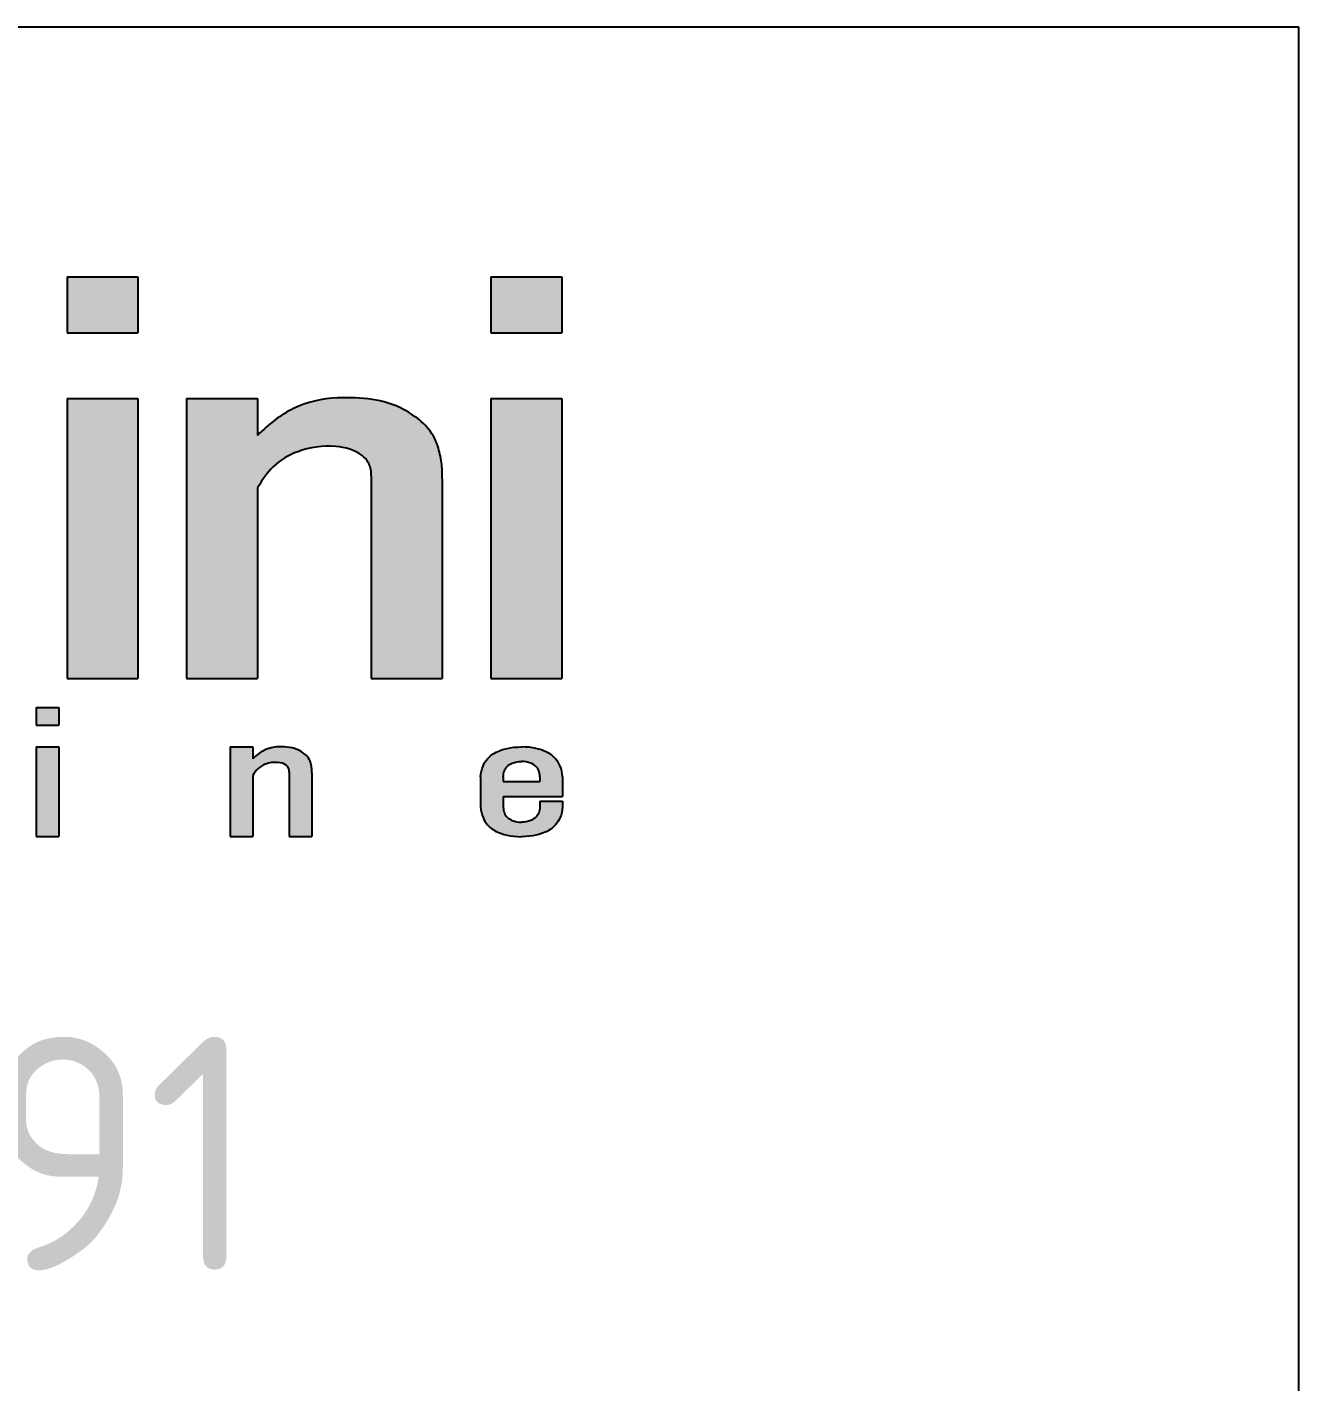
# Model space of a CAD drawing. Header units: millimetres. Extents: x 22 to 1300, y 12 to 835.
# Drawn here: x 1257.35 to 1284.6, y 40.8 to 69.81 of the extents above; entities that cross this region are included whole.
import ezdxf
from ezdxf.enums import TextEntityAlignment as Align

# ---------------------------------------------------------------- set-up
doc = ezdxf.new("R2010")
doc.units = ezdxf.units.MM
doc.layers.add('Default', color=7, linetype='Continuous')
doc.layers.add('Predefinito', color=7, linetype='Continuous')
doc.styles.add('SEACAD_seiso_ttf', font='seiso.ttf')

# ---------------------------------------------------------------- blocks, each defined once
blk = doc.blocks.new('Tabella materiale')
at = {"layer": 'Predefinito', "linetype": 'Continuous'}
for color, points in [(7, [(-24.874, 51.474), (-24.874, 52.674), (-26.394, 52.674), (-26.394, 51.474)]), (7, [(-15.794, 51.474), (-15.794, 52.674), (-17.314, 52.674), (-17.314, 51.474)]), (7, [(-24.874, 44.074), (-24.874, 50.074), (-26.394, 50.074), (-26.394, 44.074)]), (7, [(-15.794, 44.074), (-15.794, 50.074), (-17.314, 50.074), (-17.314, 44.074)]), (30, [(-26.568, 43.073), (-26.568, 43.457), (-27.054, 43.457), (-27.054, 43.073)]), (30, [(-26.568, 40.688), (-26.568, 42.608), (-27.054, 42.608), (-27.054, 40.688)])]:
    blk.add_hatch(color=color, dxfattribs=at).paths.add_polyline_path(points)
h = blk.add_hatch(color=7, dxfattribs=at)
edge = h.paths.add_edge_path()
edge.add_spline(control_points=[(-22.314, 48.156), (-22.204, 48.336), (-22, 48.646), (-21.643, 48.863), (-21.196, 49.022), (-20.916, 49.063), (-20.429, 49.03), (-20.227, 48.97), (-20.022, 48.809), (-19.95, 48.732), (-19.882, 48.578), (-19.874, 48.483), (-19.874, 48.415)], knot_values=[0, 0, 0, 0, 0.186643, 0.382888, 0.382888, 0.646021, 0.646021, 0.840467, 0.840467, 0.901185, 0.940337, 1, 1, 1, 1], degree=3, periodic=0)
edge.add_line((-19.874, 48.415), (-19.874, 44.074))
edge.add_line((-19.874, 44.074), (-18.354, 44.074))
edge.add_line((-18.354, 44.074), (-18.354, 48.353))
edge.add_spline(control_points=[(-18.354, 48.353), (-18.354, 48.479), (-18.358, 48.642), (-18.412, 48.937), (-18.466, 49.11), (-18.651, 49.491), (-18.912, 49.688), (-19.611, 50.065), (-20.088, 50.1), (-20.937, 50.073), (-21.254, 49.992), (-21.816, 49.723), (-22.063, 49.527), (-22.314, 49.28)], knot_values=[0, 0, 0, 0, 0.066699, 0.101943, 0.171654, 0.171654, 0.347493, 0.347493, 0.628179, 0.628179, 0.816731, 0.816731, 1, 1, 1, 1], degree=3, periodic=0)
edge.add_line((-22.314, 49.28), (-22.314, 50.074))
edge.add_line((-22.314, 50.074), (-23.834, 50.074))
edge.add_line((-23.834, 50.074), (-23.834, 44.074))
edge.add_line((-23.834, 44.074), (-22.314, 44.074))
edge.add_line((-22.314, 44.074), (-22.314, 48.156))
h = blk.add_hatch(color=30, dxfattribs=at)
edge = h.paths.add_edge_path()
edge.add_spline(control_points=[(-22.414, 41.994), (-22.379, 42.051), (-22.313, 42.151), (-22.199, 42.22), (-22.056, 42.271), (-21.967, 42.284), (-21.811, 42.273), (-21.746, 42.254), (-21.68, 42.203), (-21.657, 42.178), (-21.636, 42.129), (-21.633, 42.098), (-21.633, 42.077)], knot_values=[0, 0, 0, 0, 0.186643, 0.382888, 0.382888, 0.646021, 0.646021, 0.840467, 0.840467, 0.901185, 0.940337, 1, 1, 1, 1], degree=3, periodic=0)
edge.add_line((-21.633, 42.077), (-21.633, 40.688))
edge.add_line((-21.633, 40.688), (-21.147, 40.688))
edge.add_line((-21.147, 40.688), (-21.147, 42.057))
edge.add_spline(control_points=[(-21.147, 42.057), (-21.147, 42.097), (-21.148, 42.149), (-21.165, 42.244), (-21.182, 42.299), (-21.242, 42.421), (-21.325, 42.484), (-21.549, 42.604), (-21.702, 42.616), (-21.973, 42.607), (-22.075, 42.581), (-22.255, 42.495), (-22.334, 42.433), (-22.414, 42.354)], knot_values=[0, 0, 0, 0, 0.066699, 0.101943, 0.171654, 0.171654, 0.347493, 0.347493, 0.628179, 0.628179, 0.816731, 0.816731, 1, 1, 1, 1], degree=3, periodic=0)
edge.add_line((-22.414, 42.354), (-22.414, 42.608))
edge.add_line((-22.414, 42.608), (-22.9, 42.608))
edge.add_line((-22.9, 42.608), (-22.9, 40.688))
edge.add_line((-22.9, 40.688), (-22.414, 40.688))
edge.add_line((-22.414, 40.688), (-22.414, 41.994))
h = blk.add_hatch(color=30, dxfattribs=at)
edge = h.paths.add_edge_path()
edge.add_spline(control_points=[(-16.655, 42.607), (-16.656, 42.607), (-16.655, 42.609), (-16.887, 42.612), (-17.08, 42.551), (-17.269, 42.469), (-17.33, 42.413), (-17.427, 42.307), (-17.458, 42.257), (-17.509, 42.128), (-17.532, 42.059), (-17.532, 41.971)], knot_values=[0, 0, 0, 0, 0.000329, 0.000329, 0.225584, 0.225584, 0.504585, 0.504585, 0.720999, 0.720999, 1, 1, 1, 1], degree=3, periodic=0)
edge.add_line((-17.532, 41.971), (-17.532, 41.326))
edge.add_spline(control_points=[(-17.532, 41.326), (-17.532, 41.238), (-17.509, 41.168), (-17.458, 41.04), (-17.427, 40.99), (-17.33, 40.884), (-17.269, 40.828), (-17.08, 40.746), (-16.887, 40.685), (-16.655, 40.687), (-16.656, 40.689), (-16.655, 40.689)], knot_values=[0, 0, 0, 0, 0.279002, 0.279002, 0.495415, 0.495415, 0.774416, 0.774416, 0.999671, 0.999671, 1, 1, 1, 1], degree=3, periodic=0)
edge.add_spline(control_points=[(-16.655, 40.689), (-16.655, 40.689), (-16.655, 40.687), (-16.424, 40.685), (-16.231, 40.746), (-16.041, 40.828), (-15.98, 40.884), (-15.884, 40.99), (-15.852, 41.04), (-15.801, 41.168), (-15.778, 41.238), (-15.778, 41.326)], knot_values=[0, 0, 0, 0, 0.000329, 0.000329, 0.225584, 0.225584, 0.504585, 0.504585, 0.720999, 0.720999, 1, 1, 1, 1], degree=3, periodic=0)
edge.add_line((-15.778, 41.326), (-15.778, 41.451))
edge.add_line((-15.778, 41.451), (-16.265, 41.451))
edge.add_line((-16.265, 41.451), (-16.265, 41.326))
edge.add_spline(control_points=[(-16.265, 41.326), (-16.265, 41.277), (-16.275, 41.203), (-16.347, 41.095), (-16.417, 41.054), (-16.52, 41.009), (-16.586, 40.998), (-16.655, 40.997)], knot_values=[0, 0, 0, 0, 0.227545, 0.410655, 0.6382, 0.6382, 1, 1, 1, 1], degree=3, periodic=0)
edge.add_spline(control_points=[(-16.655, 40.997), (-16.724, 40.998), (-16.79, 41.009), (-16.894, 41.054), (-16.964, 41.095), (-17.035, 41.203), (-17.046, 41.277), (-17.046, 41.326)], knot_values=[0, 0, 0, 0, 0.3618, 0.3618, 0.589345, 0.772455, 1, 1, 1, 1], degree=3, periodic=0)
edge.add_line((-17.046, 41.326), (-17.046, 41.551))
edge.add_line((-17.046, 41.551), (-15.778, 41.551))
edge.add_line((-15.778, 41.551), (-15.778, 41.971))
edge.add_spline(control_points=[(-15.778, 41.971), (-15.778, 42.059), (-15.801, 42.128), (-15.852, 42.257), (-15.884, 42.307), (-15.98, 42.413), (-16.041, 42.469), (-16.231, 42.551), (-16.424, 42.612), (-16.655, 42.609), (-16.655, 42.607), (-16.655, 42.607)], knot_values=[0, 0, 0, 0, 0.279002, 0.279002, 0.495415, 0.495415, 0.774417, 0.774417, 0.999671, 0.999671, 1, 1, 1, 1], degree=3, periodic=0)
edge = h.paths.add_edge_path()
edge.add_line((-17.046, 41.971), (-17.046, 41.868))
edge.add_line((-17.046, 41.868), (-16.265, 41.868))
edge.add_line((-16.265, 41.868), (-16.265, 41.971))
edge.add_spline(control_points=[(-16.265, 41.971), (-16.265, 42.019), (-16.275, 42.094), (-16.347, 42.202), (-16.417, 42.243), (-16.52, 42.287), (-16.586, 42.298), (-16.655, 42.3)], knot_values=[0, 0, 0, 0, 0.227545, 0.410655, 0.6382, 0.6382, 1, 1, 1, 1], degree=3, periodic=0)
edge.add_spline(control_points=[(-16.655, 42.3), (-16.724, 42.298), (-16.79, 42.287), (-16.894, 42.243), (-16.964, 42.202), (-17.035, 42.094), (-17.046, 42.019), (-17.046, 41.971)], knot_values=[0, 0, 0, 0, 0.3618, 0.3618, 0.589345, 0.772455, 1, 1, 1, 1], degree=3, periodic=0)
at = {"layer": 'Predefinito', "color": 7, "linetype": 'Continuous'}
for p, q in [((0, 58.024), (-107.2, 58.024)), ((0, 0), (0, 58.024)), ((-26.394, 52.674), (-26.394, 51.474)), ((-26.394, 52.674), (-24.874, 52.674)), ((-24.874, 52.674), (-24.874, 51.474)), ((-17.314, 52.674), (-17.314, 51.474)), ((-17.314, 52.674), (-15.794, 52.674)), ((-15.794, 52.674), (-15.794, 51.474)), ((-26.394, 51.474), (-24.874, 51.474)), ((-17.314, 51.474), (-15.794, 51.474)), ((-26.394, 50.074), (-26.394, 44.074)), ((-26.394, 50.074), (-24.874, 50.074)), ((-24.874, 50.074), (-24.874, 44.074)), ((-23.834, 50.074), (-23.834, 44.074)), ((-23.834, 50.074), (-22.314, 50.074)), ((-22.314, 50.074), (-22.314, 49.28)), ((-17.314, 50.074), (-17.314, 44.074)), ((-17.314, 50.074), (-15.794, 50.074)), ((-15.794, 50.074), (-15.794, 44.074)), ((-19.874, 48.415), (-19.874, 44.074)), ((-18.354, 48.353), (-18.354, 44.074)), ((-22.314, 48.156), (-22.314, 44.074)), ((-26.394, 44.074), (-24.874, 44.074)), ((-23.834, 44.074), (-22.314, 44.074)), ((-19.874, 44.074), (-18.354, 44.074)), ((-17.314, 44.074), (-15.794, 44.074)), ((-27.054, 43.457), (-27.054, 43.073)), ((-27.054, 43.457), (-26.568, 43.457)), ((-26.568, 43.457), (-26.568, 43.073)), ((-27.054, 43.073), (-26.568, 43.073)), ((-27.054, 42.608), (-27.054, 40.688)), ((-27.054, 42.608), (-26.568, 42.608)), ((-26.568, 42.608), (-26.568, 40.688)), ((-22.9, 42.608), (-22.9, 40.688)), ((-22.9, 42.608), (-22.414, 42.608)), ((-22.414, 42.608), (-22.414, 42.354)), ((-21.633, 42.077), (-21.633, 40.688)), ((-22.414, 41.994), (-22.414, 40.688)), ((-21.147, 42.057), (-21.147, 40.688)), ((-17.532, 41.971), (-17.532, 41.326)), ((-17.046, 41.971), (-17.046, 41.868)), ((-17.046, 41.868), (-16.265, 41.868)), ((-16.265, 41.971), (-16.265, 41.868)), ((-15.778, 41.971), (-15.778, 41.551)), ((-17.046, 41.551), (-15.778, 41.551)), ((-17.046, 41.551), (-17.046, 41.326)), ((-16.265, 41.451), (-16.265, 41.326)), ((-16.265, 41.451), (-15.778, 41.451)), ((-15.778, 41.451), (-15.778, 41.326)), ((-27.054, 40.688), (-26.568, 40.688)), ((-22.9, 40.688), (-22.414, 40.688)), ((-21.633, 40.688), (-21.147, 40.688))]:
    blk.add_line(p, q, dxfattribs=at)
for points, knots in [([(-18.354, 48.353), (-18.354, 48.479), (-18.358, 48.642), (-18.412, 48.937), (-18.466, 49.11), (-18.651, 49.491), (-18.912, 49.688), (-19.611, 50.065), (-20.088, 50.1), (-20.937, 50.073), (-21.254, 49.992), (-21.816, 49.723), (-22.063, 49.527), (-22.314, 49.28)], [0, 0, 0, 0, 0.066699, 0.101943, 0.171654, 0.171654, 0.347493, 0.347493, 0.628179, 0.628179, 0.816731, 0.816731, 1, 1, 1, 1]), ([(-19.874, 48.415), (-19.874, 48.483), (-19.882, 48.578), (-19.95, 48.732), (-20.022, 48.809), (-20.227, 48.97), (-20.429, 49.03), (-20.916, 49.063), (-21.196, 49.022), (-21.643, 48.863), (-22, 48.646), (-22.204, 48.336), (-22.314, 48.156)], [0, 0, 0, 0, 0.059663, 0.098815, 0.159533, 0.159533, 0.353979, 0.353979, 0.617112, 0.617112, 0.813357, 1, 1, 1, 1]), ([(-21.147, 42.057), (-21.147, 42.097), (-21.148, 42.149), (-21.165, 42.244), (-21.182, 42.299), (-21.242, 42.421), (-21.325, 42.484), (-21.549, 42.604), (-21.702, 42.616), (-21.973, 42.607), (-22.075, 42.581), (-22.255, 42.495), (-22.334, 42.433), (-22.414, 42.354)], [0, 0, 0, 0, 0.066699, 0.101943, 0.171654, 0.171654, 0.347493, 0.347493, 0.628179, 0.628179, 0.816731, 0.816731, 1, 1, 1, 1]), ([(-17.532, 41.971), (-17.532, 42.059), (-17.509, 42.128), (-17.458, 42.257), (-17.427, 42.307), (-17.33, 42.413), (-17.269, 42.469), (-17.08, 42.551), (-16.887, 42.612), (-16.655, 42.609), (-16.656, 42.607), (-16.655, 42.607)], [0, 0, 0, 0, 0.279001, 0.279001, 0.495415, 0.495415, 0.774416, 0.774416, 0.999671, 0.999671, 1, 1, 1, 1]), ([(-15.778, 41.971), (-15.778, 42.059), (-15.801, 42.128), (-15.852, 42.257), (-15.884, 42.307), (-15.98, 42.413), (-16.041, 42.469), (-16.231, 42.551), (-16.424, 42.612), (-16.655, 42.609), (-16.655, 42.607), (-16.655, 42.607)], [0, 0, 0, 0, 0.279002, 0.279002, 0.495415, 0.495415, 0.774417, 0.774417, 0.999671, 0.999671, 1, 1, 1, 1]), ([(-21.633, 42.077), (-21.633, 42.098), (-21.636, 42.129), (-21.657, 42.178), (-21.68, 42.203), (-21.746, 42.254), (-21.811, 42.273), (-21.967, 42.284), (-22.056, 42.271), (-22.199, 42.22), (-22.313, 42.151), (-22.379, 42.051), (-22.414, 41.994)], [0, 0, 0, 0, 0.059663, 0.098815, 0.159533, 0.159533, 0.353979, 0.353979, 0.617112, 0.617112, 0.813357, 1, 1, 1, 1]), ([(-17.046, 41.971), (-17.046, 42.019), (-17.035, 42.094), (-16.964, 42.202), (-16.894, 42.243), (-16.79, 42.287), (-16.724, 42.298), (-16.655, 42.3)], [0, 0, 0, 0, 0.227545, 0.410655, 0.6382, 0.6382, 1, 1, 1, 1]), ([(-16.265, 41.971), (-16.265, 42.019), (-16.275, 42.094), (-16.347, 42.202), (-16.417, 42.243), (-16.52, 42.287), (-16.586, 42.298), (-16.655, 42.3)], [0, 0, 0, 0, 0.227545, 0.410655, 0.6382, 0.6382, 1, 1, 1, 1]), ([(-17.532, 41.326), (-17.532, 41.238), (-17.509, 41.168), (-17.458, 41.04), (-17.427, 40.99), (-17.33, 40.884), (-17.269, 40.828), (-17.08, 40.746), (-16.887, 40.685), (-16.655, 40.687), (-16.656, 40.689), (-16.655, 40.689)], [0, 0, 0, 0, 0.279002, 0.279002, 0.495415, 0.495415, 0.774416, 0.774416, 0.999671, 0.999671, 1, 1, 1, 1]), ([(-17.046, 41.326), (-17.046, 41.277), (-17.035, 41.203), (-16.964, 41.095), (-16.894, 41.054), (-16.79, 41.009), (-16.724, 40.998), (-16.655, 40.997)], [0, 0, 0, 0, 0.227545, 0.410655, 0.6382, 0.6382, 1, 1, 1, 1]), ([(-16.265, 41.326), (-16.265, 41.277), (-16.275, 41.203), (-16.347, 41.095), (-16.417, 41.054), (-16.52, 41.009), (-16.586, 40.998), (-16.655, 40.997)], [0, 0, 0, 0, 0.227545, 0.410655, 0.6382, 0.6382, 1, 1, 1, 1]), ([(-15.778, 41.326), (-15.778, 41.238), (-15.801, 41.168), (-15.852, 41.04), (-15.884, 40.99), (-15.98, 40.884), (-16.041, 40.828), (-16.231, 40.746), (-16.424, 40.685), (-16.655, 40.687), (-16.655, 40.689), (-16.655, 40.689)], [0, 0, 0, 0, 0.279001, 0.279001, 0.495415, 0.495415, 0.774416, 0.774416, 0.999671, 0.999671, 1, 1, 1, 1])]:
    blk.add_open_spline(points, degree=3, knots=knots, dxfattribs=at)
blk = doc.blocks.new('Taglio laser')
at = {"color": 7}
blk.add_blockref('Tabella materiale', (0, 0), dxfattribs=at)
at = {"layer": 'Default', "color": 7, "linetype": 'Continuous', "style": 'SEACAD_seiso_ttf'}
blk.add_text('6200002991', height=5, dxfattribs=at).set_placement((-54.75, 36.401), align=Align.TOP_LEFT)

msp = doc.modelspace()

# ---------------------------------------------------------------- block references
at = {"layer": 'Default', "color": 7}
msp.add_blockref('Taglio laser', (1284.597, 11.789), dxfattribs=at)

doc.saveas('drawing.dxf')
